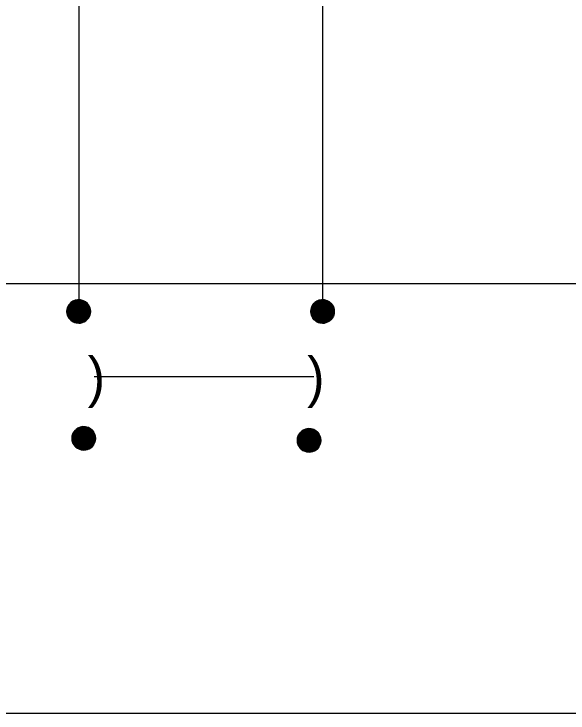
# Model space of a CAD drawing. Extents: x 45035 to 45823, y 31658 to 32158.
# Drawn here: x 45105.8 to 45176.6, y 31752.6 to 31841.8 of the extents above; entities that cross this region are included whole.
import ezdxf

# ---------------------------------------------------------------- set-up
doc = ezdxf.new("R2010")
doc.units = 0
doc.layers.add('Level 60', color=7, linetype='Continuous')

msp = doc.modelspace()

# ---------------------------------------------------------------- linework, layer by layer
at = {"layer": 'Level 60'}
for p, q in [((45114.103, 31851.911), (45114.103, 31803.873)), ((45145.229, 31850.578), (45145.229, 31803.873)), ((45063.107, 31807.446), (45205.282, 31807.446)), ((45116.08, 31795.559), (45144.107, 31795.559)), ((45063.107, 31752.621), (45464.991, 31752.621))]:
    msp.add_line(p, q, dxfattribs=at)
for points in [[(45112.604, 31803.872), (45112.636, 31803.562), (45112.722, 31803.29), (45112.814, 31803.108), (45112.944, 31802.923), (45113.103, 31802.756), (45113.31, 31802.601), (45113.56, 31802.476), (45113.779, 31802.409), (45114.105, 31802.374), (45114.352, 31802.394), (45114.576, 31802.45), (45114.787, 31802.538), (45115.018, 31802.685), (45115.157, 31802.805), (45115.324, 31803.002), (45115.431, 31803.175), (45115.517, 31803.371), (45115.581, 31803.613), (45115.604, 31803.872), (45115.573, 31804.177), (45115.5, 31804.421), (45115.373, 31804.672), (45115.215, 31804.881), (45114.977, 31805.094), (45114.704, 31805.248), (45114.343, 31805.354), (45113.971, 31805.368), (45113.651, 31805.304), (45113.358, 31805.175), (45113.118, 31805.004), (45112.913, 31804.787), (45112.758, 31804.537), (45112.665, 31804.297), (45112.616, 31804.063), (45112.604, 31803.86), (45112.703, 31803.973), (45112.703, 31803.873), (45112.703, 31803.773), (45112.703, 31803.673), (45112.703, 31803.573), (45112.803, 31803.373), (45112.903, 31803.173), (45113.003, 31802.973), (45113.203, 31802.773), (45113.503, 31802.573), (45113.803, 31802.473), (45114.203, 31802.473), (45114.403, 31802.473), (45114.703, 31802.573), (45114.903, 31802.673), (45115.103, 31802.873), (45115.303, 31803.073), (45115.403, 31803.273), (45115.503, 31803.573), (45115.503, 31803.873), (45115.503, 31804.173), (45115.403, 31804.473), (45115.203, 31804.773), (45115.003, 31804.973), (45114.703, 31805.173), (45114.403, 31805.273), (45114.103, 31805.273), (45113.703, 31805.273), (45113.303, 31805.073), (45113.103, 31804.873), (45112.903, 31804.673), (45112.803, 31804.473), (45112.703, 31804.273), (45112.703, 31804.073), (45112.703, 31803.973), (45112.803, 31803.873), (45112.803, 31803.673), (45112.903, 31803.373), (45113.003, 31803.173), (45113.203, 31802.873), (45113.503, 31802.673), (45113.703, 31802.573), (45114.503, 31802.573), (45114.703, 31802.673), (45115.003, 31802.873), (45115.203, 31803.073), (45115.303, 31803.273), (45115.403, 31803.773), (45115.403, 31804.273), (45115.203, 31804.573), (45115.003, 31804.873), (45114.703, 31805.073), (45114.303, 31805.173), (45113.703, 31805.173), (45113.303, 31804.973), (45113.103, 31804.773), (45112.903, 31804.473), (45112.803, 31804.173), (45112.803, 31803.873), (45112.903, 31803.973), (45112.903, 31803.573), (45113.103, 31803.173), (45113.303, 31802.873), (45113.703, 31802.673), (45114.503, 31802.673)], [(45114.503, 31802.673), (45115.003, 31802.973), (45115.303, 31803.573), (45115.303, 31804.273), (45115.103, 31804.573), (45114.703, 31804.973), (45114.303, 31805.073), (45113.703, 31805.073), (45113.303, 31804.873), (45113.003, 31804.473), (45112.903, 31804.273), (45112.903, 31803.973), (45113.003, 31803.773), (45113.003, 31803.473), (45113.203, 31803.173), (45113.503, 31802.873), (45113.703, 31802.773), (45114.503, 31802.773), (45114.903, 31802.973), (45115.203, 31803.473), (45115.203, 31804.273), (45114.803, 31804.773), (45114.503, 31804.973), (45113.603, 31804.973), (45113.303, 31804.673), (45113.103, 31804.473), (45113.003, 31804.273), (45113.003, 31803.773), (45113.103, 31803.873), (45113.103, 31803.473), (45113.503, 31802.973), (45113.803, 31802.873), (45114.503, 31802.873), (45114.903, 31803.073), (45115.103, 31803.473), (45115.103, 31804.273), (45114.703, 31804.773), (45114.303, 31804.873), (45113.603, 31804.873), (45113.303, 31804.573), (45113.103, 31804.373), (45113.103, 31803.873), (45113.203, 31803.773), (45113.203, 31803.473), (45113.503, 31803.073), (45113.703, 31802.973), (45114.503, 31802.973), (45114.903, 31803.173), (45115.003, 31803.473), (45115.003, 31804.273), (45114.703, 31804.673), (45114.403, 31804.773), (45113.603, 31804.773), (45113.203, 31804.373), (45113.203, 31803.773), (45113.303, 31803.873), (45113.303, 31803.473), (45113.503, 31803.173), (45113.703, 31803.073), (45114.503, 31803.073), (45114.703, 31803.173), (45114.903, 31803.373), (45114.903, 31804.273), (45114.703, 31804.573), (45114.403, 31804.673), (45113.603, 31804.673), (45113.303, 31804.373), (45113.303, 31803.873), (45113.403, 31803.773), (45113.403, 31803.473), (45113.503, 31803.273), (45113.703, 31803.173), (45114.503, 31803.173), (45114.803, 31803.373), (45114.803, 31804.273), (45114.703, 31804.473), (45114.403, 31804.573), (45113.603, 31804.573), (45113.403, 31804.373), (45113.403, 31803.773), (45113.503, 31803.873), (45113.503, 31803.473), (45113.703, 31803.273), (45114.503, 31803.273), (45114.703, 31803.473), (45114.703, 31804.373), (45114.403, 31804.473), (45113.603, 31804.473), (45113.503, 31804.373), (45113.503, 31803.873), (45113.603, 31803.773), (45113.603, 31803.473), (45113.703, 31803.373), (45114.503, 31803.373), (45114.603, 31803.473), (45114.603, 31804.273), (45114.403, 31804.373), (45113.603, 31804.373), (45113.603, 31803.773), (45113.703, 31803.873), (45113.703, 31803.473)], [(45143.73, 31803.872), (45143.762, 31803.562), (45143.848, 31803.29), (45143.94, 31803.108), (45144.07, 31802.923), (45144.229, 31802.756), (45144.436, 31802.601), (45144.686, 31802.476), (45144.905, 31802.409), (45145.231, 31802.374), (45145.478, 31802.394), (45145.702, 31802.45), (45145.913, 31802.538), (45146.144, 31802.685), (45146.283, 31802.805), (45146.45, 31803.002), (45146.557, 31803.175), (45146.643, 31803.371), (45146.707, 31803.613), (45146.73, 31803.872), (45146.699, 31804.177), (45146.626, 31804.421), (45146.499, 31804.672), (45146.341, 31804.881), (45146.103, 31805.094), (45145.83, 31805.248), (45145.469, 31805.354), (45145.097, 31805.368), (45144.777, 31805.304), (45144.484, 31805.175), (45144.244, 31805.004), (45144.039, 31804.787), (45143.884, 31804.537), (45143.791, 31804.297), (45143.742, 31804.063), (45143.73, 31803.86), (45143.829, 31803.973), (45143.829, 31803.873), (45143.829, 31803.773), (45143.829, 31803.673), (45143.829, 31803.573), (45143.929, 31803.373), (45144.029, 31803.173), (45144.129, 31802.973), (45144.329, 31802.773), (45144.629, 31802.573), (45144.929, 31802.473), (45145.329, 31802.473), (45145.529, 31802.473), (45145.829, 31802.573), (45146.029, 31802.673), (45146.229, 31802.873), (45146.429, 31803.073), (45146.529, 31803.273), (45146.629, 31803.573), (45146.629, 31803.873), (45146.629, 31804.173), (45146.529, 31804.473), (45146.329, 31804.773), (45146.129, 31804.973), (45145.829, 31805.173), (45145.529, 31805.273), (45145.229, 31805.273), (45144.829, 31805.273), (45144.429, 31805.073), (45144.229, 31804.873), (45144.029, 31804.673), (45143.929, 31804.473), (45143.829, 31804.273), (45143.829, 31804.073), (45143.829, 31803.973), (45143.929, 31803.873), (45143.929, 31803.673), (45144.029, 31803.373), (45144.129, 31803.173), (45144.329, 31802.873), (45144.629, 31802.673), (45144.829, 31802.573), (45145.629, 31802.573), (45145.829, 31802.673), (45146.129, 31802.873), (45146.329, 31803.073), (45146.429, 31803.273), (45146.529, 31803.773), (45146.529, 31804.273), (45146.329, 31804.573), (45146.129, 31804.873), (45145.829, 31805.073), (45145.429, 31805.173), (45144.829, 31805.173), (45144.429, 31804.973), (45144.229, 31804.773), (45144.029, 31804.473), (45143.929, 31804.173), (45143.929, 31803.873), (45144.029, 31803.973), (45144.029, 31803.573), (45144.229, 31803.173), (45144.429, 31802.873), (45144.829, 31802.673), (45145.629, 31802.673)], [(45145.629, 31802.673), (45146.129, 31802.973), (45146.429, 31803.573), (45146.429, 31804.273), (45146.229, 31804.573), (45145.829, 31804.973), (45145.429, 31805.073), (45144.829, 31805.073), (45144.429, 31804.873), (45144.129, 31804.473), (45144.029, 31804.273), (45144.029, 31803.973), (45144.129, 31803.773), (45144.129, 31803.473), (45144.329, 31803.173), (45144.629, 31802.873), (45144.829, 31802.773), (45145.629, 31802.773), (45146.029, 31802.973), (45146.329, 31803.473), (45146.329, 31804.273), (45145.929, 31804.773), (45145.629, 31804.973), (45144.729, 31804.973), (45144.429, 31804.673), (45144.229, 31804.473), (45144.129, 31804.273), (45144.129, 31803.773), (45144.229, 31803.873), (45144.229, 31803.473), (45144.629, 31802.973), (45144.929, 31802.873), (45145.629, 31802.873), (45146.029, 31803.073), (45146.229, 31803.473), (45146.229, 31804.273), (45145.829, 31804.773), (45145.429, 31804.873), (45144.729, 31804.873), (45144.429, 31804.573), (45144.229, 31804.373), (45144.229, 31803.873), (45144.329, 31803.773), (45144.329, 31803.473), (45144.629, 31803.073), (45144.829, 31802.973), (45145.629, 31802.973), (45146.029, 31803.173), (45146.129, 31803.473), (45146.129, 31804.273), (45145.829, 31804.673), (45145.529, 31804.773), (45144.729, 31804.773), (45144.329, 31804.373), (45144.329, 31803.773), (45144.429, 31803.873), (45144.429, 31803.473), (45144.629, 31803.173), (45144.829, 31803.073), (45145.629, 31803.073), (45145.829, 31803.173), (45146.029, 31803.373), (45146.029, 31804.273), (45145.829, 31804.573), (45145.529, 31804.673), (45144.729, 31804.673), (45144.429, 31804.373), (45144.429, 31803.873), (45144.529, 31803.773), (45144.529, 31803.473), (45144.629, 31803.273), (45144.829, 31803.173), (45145.629, 31803.173), (45145.929, 31803.373), (45145.929, 31804.273), (45145.829, 31804.473), (45145.529, 31804.573), (45144.729, 31804.573), (45144.529, 31804.373), (45144.529, 31803.773), (45144.629, 31803.873), (45144.629, 31803.473), (45144.829, 31803.273), (45145.629, 31803.273), (45145.829, 31803.473), (45145.829, 31804.373), (45145.529, 31804.473), (45144.729, 31804.473), (45144.629, 31804.373), (45144.629, 31803.873), (45144.729, 31803.773), (45144.729, 31803.473), (45144.829, 31803.373), (45145.629, 31803.373), (45145.729, 31803.473), (45145.729, 31804.273), (45145.529, 31804.373), (45144.729, 31804.373), (45144.729, 31803.773), (45144.829, 31803.873), (45144.829, 31803.473)], [(45113.703, 31803.473), (45114.503, 31803.473), (45114.503, 31804.273), (45113.703, 31804.273), (45113.703, 31803.873), (45113.803, 31803.773), (45113.803, 31803.573), (45114.403, 31803.573), (45114.403, 31804.173), (45113.803, 31804.173), (45113.803, 31803.773), (45113.903, 31803.873), (45113.903, 31803.673), (45114.303, 31803.673), (45114.303, 31804.073), (45113.903, 31804.073), (45113.903, 31803.873), (45114.003, 31803.773), (45114.203, 31803.773), (45114.203, 31803.973), (45114.003, 31803.973), (45114.003, 31803.773), (45114.103, 31803.873), (45114.203, 31803.773)], [(45144.829, 31803.473), (45145.629, 31803.473), (45145.629, 31804.273), (45144.829, 31804.273), (45144.829, 31803.873), (45144.929, 31803.773), (45144.929, 31803.573), (45145.529, 31803.573), (45145.529, 31804.173), (45144.929, 31804.173), (45144.929, 31803.773), (45145.029, 31803.873), (45145.029, 31803.673), (45145.429, 31803.673), (45145.429, 31804.073), (45145.029, 31804.073), (45145.029, 31803.873), (45145.129, 31803.773), (45145.329, 31803.773), (45145.329, 31803.973), (45145.129, 31803.973), (45145.129, 31803.773), (45145.229, 31803.873), (45145.329, 31803.773)], [(45113.252, 31787.674), (45113.284, 31787.364), (45113.37, 31787.092), (45113.462, 31786.91), (45113.592, 31786.725), (45113.751, 31786.558), (45113.958, 31786.403), (45114.208, 31786.278), (45114.427, 31786.211), (45114.753, 31786.176), (45115, 31786.196), (45115.224, 31786.252), (45115.435, 31786.34), (45115.666, 31786.487), (45115.805, 31786.607), (45115.972, 31786.804), (45116.079, 31786.977), (45116.165, 31787.173), (45116.229, 31787.415), (45116.252, 31787.674), (45116.221, 31787.979), (45116.148, 31788.223), (45116.021, 31788.474), (45115.863, 31788.683), (45115.625, 31788.896), (45115.352, 31789.05), (45114.991, 31789.156), (45114.619, 31789.17), (45114.299, 31789.106), (45114.006, 31788.977), (45113.766, 31788.806), (45113.561, 31788.589), (45113.406, 31788.339), (45113.313, 31788.099), (45113.264, 31787.865), (45113.252, 31787.662), (45113.351, 31787.775), (45113.351, 31787.675), (45113.351, 31787.575), (45113.351, 31787.475), (45113.351, 31787.375), (45113.451, 31787.175), (45113.551, 31786.975), (45113.651, 31786.775), (45113.851, 31786.575), (45114.151, 31786.375), (45114.451, 31786.275), (45114.851, 31786.275), (45115.051, 31786.275), (45115.351, 31786.375), (45115.551, 31786.475), (45115.751, 31786.675), (45115.951, 31786.875), (45116.051, 31787.075), (45116.151, 31787.375), (45116.151, 31787.675), (45116.151, 31787.975), (45116.051, 31788.275), (45115.851, 31788.575), (45115.651, 31788.775), (45115.351, 31788.975), (45115.051, 31789.075), (45114.751, 31789.075), (45114.351, 31789.075), (45113.951, 31788.875), (45113.751, 31788.675), (45113.551, 31788.475), (45113.451, 31788.275), (45113.351, 31788.075), (45113.351, 31787.875), (45113.351, 31787.775), (45113.451, 31787.675), (45113.451, 31787.475), (45113.551, 31787.175), (45113.651, 31786.975), (45113.851, 31786.675), (45114.151, 31786.475), (45114.351, 31786.375), (45115.151, 31786.375), (45115.351, 31786.475), (45115.651, 31786.675), (45115.851, 31786.875), (45115.951, 31787.075), (45116.051, 31787.575), (45116.051, 31788.075), (45115.851, 31788.375), (45115.651, 31788.675), (45115.351, 31788.875), (45114.951, 31788.975), (45114.351, 31788.975), (45113.951, 31788.775), (45113.751, 31788.575), (45113.551, 31788.275), (45113.451, 31787.975), (45113.451, 31787.675), (45113.551, 31787.775), (45113.551, 31787.375), (45113.751, 31786.975), (45113.951, 31786.675), (45114.351, 31786.475), (45115.151, 31786.475)], [(45115.151, 31786.475), (45115.651, 31786.775), (45115.951, 31787.375), (45115.951, 31788.075), (45115.751, 31788.375), (45115.351, 31788.775), (45114.951, 31788.875), (45114.351, 31788.875), (45113.951, 31788.675), (45113.651, 31788.275), (45113.551, 31788.075), (45113.551, 31787.775), (45113.651, 31787.575), (45113.651, 31787.275), (45113.851, 31786.975), (45114.151, 31786.675), (45114.351, 31786.575), (45115.151, 31786.575), (45115.551, 31786.775), (45115.851, 31787.275), (45115.851, 31788.075), (45115.451, 31788.575), (45115.151, 31788.775), (45114.251, 31788.775), (45113.951, 31788.475), (45113.751, 31788.275), (45113.651, 31788.075), (45113.651, 31787.575), (45113.751, 31787.675), (45113.751, 31787.275), (45114.151, 31786.775), (45114.451, 31786.675), (45115.151, 31786.675), (45115.551, 31786.875), (45115.751, 31787.275), (45115.751, 31788.075), (45115.351, 31788.575), (45114.951, 31788.675), (45114.251, 31788.675), (45113.951, 31788.375), (45113.751, 31788.175), (45113.751, 31787.675), (45113.851, 31787.575), (45113.851, 31787.275), (45114.151, 31786.875), (45114.351, 31786.775), (45115.151, 31786.775), (45115.551, 31786.975), (45115.651, 31787.275), (45115.651, 31788.075), (45115.351, 31788.475), (45115.051, 31788.575), (45114.251, 31788.575), (45113.851, 31788.175), (45113.851, 31787.575), (45113.951, 31787.675), (45113.951, 31787.275), (45114.151, 31786.975), (45114.351, 31786.875), (45115.151, 31786.875), (45115.351, 31786.975), (45115.551, 31787.175), (45115.551, 31788.075), (45115.351, 31788.375), (45115.051, 31788.475), (45114.251, 31788.475), (45113.951, 31788.175), (45113.951, 31787.675), (45114.051, 31787.575), (45114.051, 31787.275), (45114.151, 31787.075), (45114.351, 31786.975), (45115.151, 31786.975), (45115.451, 31787.175), (45115.451, 31788.075), (45115.351, 31788.275), (45115.051, 31788.375), (45114.251, 31788.375), (45114.051, 31788.175), (45114.051, 31787.575), (45114.151, 31787.675), (45114.151, 31787.275), (45114.351, 31787.075), (45115.151, 31787.075), (45115.351, 31787.275), (45115.351, 31788.175), (45115.051, 31788.275), (45114.251, 31788.275), (45114.151, 31788.175), (45114.151, 31787.675), (45114.251, 31787.575), (45114.251, 31787.275), (45114.351, 31787.175), (45115.151, 31787.175), (45115.251, 31787.275), (45115.251, 31788.075), (45115.051, 31788.175), (45114.251, 31788.175), (45114.251, 31787.575), (45114.351, 31787.675), (45114.351, 31787.275)], [(45142.02, 31787.417), (45142.052, 31787.107), (45142.138, 31786.835), (45142.23, 31786.653), (45142.36, 31786.468), (45142.519, 31786.301), (45142.726, 31786.146), (45142.976, 31786.021), (45143.195, 31785.954), (45143.521, 31785.919), (45143.768, 31785.939), (45143.992, 31785.995), (45144.203, 31786.083), (45144.434, 31786.23), (45144.573, 31786.35), (45144.74, 31786.547), (45144.847, 31786.72), (45144.933, 31786.916), (45144.997, 31787.158), (45145.02, 31787.417), (45144.989, 31787.722), (45144.916, 31787.966), (45144.789, 31788.217), (45144.631, 31788.426), (45144.393, 31788.639), (45144.12, 31788.793), (45143.759, 31788.899), (45143.387, 31788.913), (45143.067, 31788.849), (45142.774, 31788.72), (45142.534, 31788.549), (45142.329, 31788.332), (45142.174, 31788.082), (45142.081, 31787.842), (45142.032, 31787.608), (45142.02, 31787.405), (45142.119, 31787.518), (45142.119, 31787.418), (45142.119, 31787.318), (45142.119, 31787.218), (45142.119, 31787.118), (45142.219, 31786.918), (45142.319, 31786.718), (45142.419, 31786.518), (45142.619, 31786.318), (45142.919, 31786.118), (45143.219, 31786.018), (45143.619, 31786.018), (45143.819, 31786.018), (45144.119, 31786.118), (45144.319, 31786.218), (45144.519, 31786.418), (45144.719, 31786.618), (45144.819, 31786.818), (45144.919, 31787.118), (45144.919, 31787.418), (45144.919, 31787.718), (45144.819, 31788.018), (45144.619, 31788.318), (45144.419, 31788.518), (45144.119, 31788.718), (45143.819, 31788.818), (45143.519, 31788.818), (45143.119, 31788.818), (45142.719, 31788.618), (45142.519, 31788.418), (45142.319, 31788.218), (45142.219, 31788.018), (45142.119, 31787.818), (45142.119, 31787.618), (45142.119, 31787.518), (45142.219, 31787.418), (45142.219, 31787.218), (45142.319, 31786.918), (45142.419, 31786.718), (45142.619, 31786.418), (45142.919, 31786.218), (45143.119, 31786.118), (45143.919, 31786.118), (45144.119, 31786.218), (45144.419, 31786.418), (45144.619, 31786.618), (45144.719, 31786.818), (45144.819, 31787.318), (45144.819, 31787.818), (45144.619, 31788.118), (45144.419, 31788.418), (45144.119, 31788.618), (45143.719, 31788.718), (45143.119, 31788.718), (45142.719, 31788.518), (45142.519, 31788.318), (45142.319, 31788.018), (45142.219, 31787.718), (45142.219, 31787.418), (45142.319, 31787.518), (45142.319, 31787.118), (45142.519, 31786.718), (45142.719, 31786.418), (45143.119, 31786.218), (45143.919, 31786.218)], [(45114.351, 31787.275), (45115.151, 31787.275), (45115.151, 31788.075), (45114.351, 31788.075), (45114.351, 31787.675), (45114.451, 31787.575), (45114.451, 31787.375), (45115.051, 31787.375), (45115.051, 31787.975), (45114.451, 31787.975), (45114.451, 31787.575), (45114.551, 31787.675), (45114.551, 31787.475), (45114.951, 31787.475), (45114.951, 31787.875), (45114.551, 31787.875), (45114.551, 31787.675), (45114.651, 31787.575), (45114.851, 31787.575), (45114.851, 31787.775), (45114.651, 31787.775), (45114.651, 31787.575), (45114.751, 31787.675), (45114.851, 31787.575)], [(45143.919, 31786.218), (45144.419, 31786.518), (45144.719, 31787.118), (45144.719, 31787.818), (45144.519, 31788.118), (45144.119, 31788.518), (45143.719, 31788.618), (45143.119, 31788.618), (45142.719, 31788.418), (45142.419, 31788.018), (45142.319, 31787.818), (45142.319, 31787.518), (45142.419, 31787.318), (45142.419, 31787.018), (45142.619, 31786.718), (45142.919, 31786.418), (45143.119, 31786.318), (45143.919, 31786.318), (45144.319, 31786.518), (45144.619, 31787.018), (45144.619, 31787.818), (45144.219, 31788.318), (45143.919, 31788.518), (45143.019, 31788.518), (45142.719, 31788.218), (45142.519, 31788.018), (45142.419, 31787.818), (45142.419, 31787.318), (45142.519, 31787.418), (45142.519, 31787.018), (45142.919, 31786.518), (45143.219, 31786.418), (45143.919, 31786.418), (45144.319, 31786.618), (45144.519, 31787.018), (45144.519, 31787.818), (45144.119, 31788.318), (45143.719, 31788.418), (45143.019, 31788.418), (45142.719, 31788.118), (45142.519, 31787.918), (45142.519, 31787.418), (45142.619, 31787.318), (45142.619, 31787.018), (45142.919, 31786.618), (45143.119, 31786.518), (45143.919, 31786.518), (45144.319, 31786.718), (45144.419, 31787.018), (45144.419, 31787.818), (45144.119, 31788.218), (45143.819, 31788.318), (45143.019, 31788.318), (45142.619, 31787.918), (45142.619, 31787.318), (45142.719, 31787.418), (45142.719, 31787.018), (45142.919, 31786.718), (45143.119, 31786.618), (45143.919, 31786.618), (45144.119, 31786.718), (45144.319, 31786.918), (45144.319, 31787.818), (45144.119, 31788.118), (45143.819, 31788.218), (45143.019, 31788.218), (45142.719, 31787.918), (45142.719, 31787.418), (45142.819, 31787.318), (45142.819, 31787.018), (45142.919, 31786.818), (45143.119, 31786.718), (45143.919, 31786.718), (45144.219, 31786.918), (45144.219, 31787.818), (45144.119, 31788.018), (45143.819, 31788.118), (45143.019, 31788.118), (45142.819, 31787.918), (45142.819, 31787.318), (45142.919, 31787.418), (45142.919, 31787.018), (45143.119, 31786.818), (45143.919, 31786.818), (45144.119, 31787.018), (45144.119, 31787.918), (45143.819, 31788.018), (45143.019, 31788.018), (45142.919, 31787.918), (45142.919, 31787.418), (45143.019, 31787.318), (45143.019, 31787.018), (45143.119, 31786.918), (45143.919, 31786.918), (45144.019, 31787.018), (45144.019, 31787.818), (45143.819, 31787.918), (45143.019, 31787.918), (45143.019, 31787.318), (45143.119, 31787.418), (45143.119, 31787.018)], [(45143.119, 31787.018), (45143.919, 31787.018), (45143.919, 31787.818), (45143.119, 31787.818), (45143.119, 31787.418), (45143.219, 31787.318), (45143.219, 31787.118), (45143.819, 31787.118), (45143.819, 31787.718), (45143.219, 31787.718), (45143.219, 31787.318), (45143.319, 31787.418), (45143.319, 31787.218), (45143.719, 31787.218), (45143.719, 31787.618), (45143.319, 31787.618), (45143.319, 31787.418), (45143.419, 31787.318), (45143.619, 31787.318), (45143.619, 31787.518), (45143.419, 31787.518), (45143.419, 31787.318), (45143.519, 31787.418), (45143.619, 31787.318)]]:
    msp.add_lwpolyline(points, dxfattribs=at)
for centre in [(45114.104, 31803.874), (45145.23, 31803.874), (45114.752, 31787.676), (45143.52, 31787.419)]:
    msp.add_circle(centre, 1.5, dxfattribs=at)

# ---------------------------------------------------------------- texts
for p in [(45115.247, 31793.059), (45143.26, 31793.059)]:
    msp.add_text(')', height=5, dxfattribs=at).set_placement(p)

doc.saveas('drawing.dxf')
